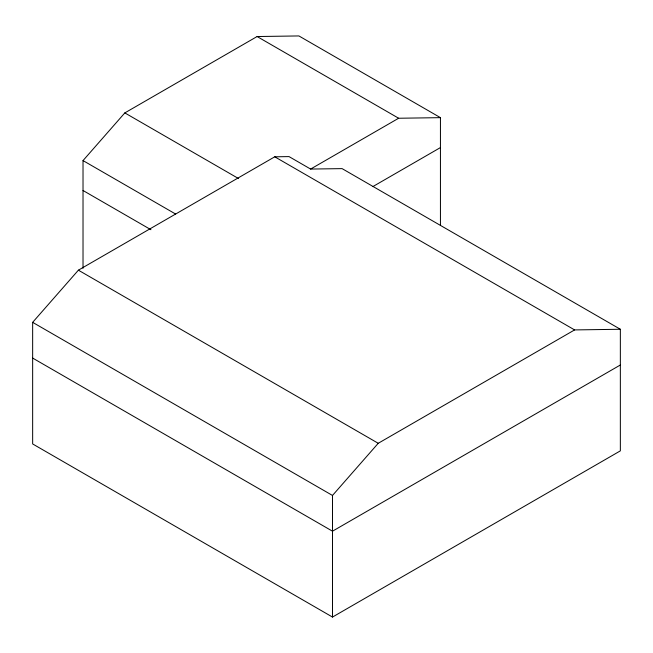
<?xml version="1.0" encoding="UTF-8"?>
<svg xmlns="http://www.w3.org/2000/svg" width="653" height="653" viewBox="0 0 653 653"><rect width="100%" height="100%" fill="white"/><g stroke="black" fill="none" stroke-linecap="round" stroke-linejoin="round"><path stroke-width="0.98" d="M83.021 268.285L83.021 160.589L124.829 112.904L257.111 36.535L298.911 35.939L440.44 117.654L440.44 225.35M32.65 322.345L78.393 270.179L274.766 156.802L289.026 156.598L310.616 169.062L342.09 168.621L620.35 329.267L620.35 450.864L332.499 617.061L32.65 443.942L32.65 322.345L332.499 495.456L332.499 617.061M332.499 495.456L378.234 443.289L574.607 329.92L620.35 329.267M310.616 169.062L398.64 118.242L440.44 117.654M372.83 186.603L440.44 147.57M620.35 365.003L332.499 531.191L32.65 358.073M257.111 36.535L398.64 118.242M274.766 156.802L574.607 329.92M124.829 112.904L238.598 178.587M83.021 160.589L175.624 214.045M83.021 190.496L150.933 229.709M78.393 270.179L378.234 443.289"/></g></svg>
